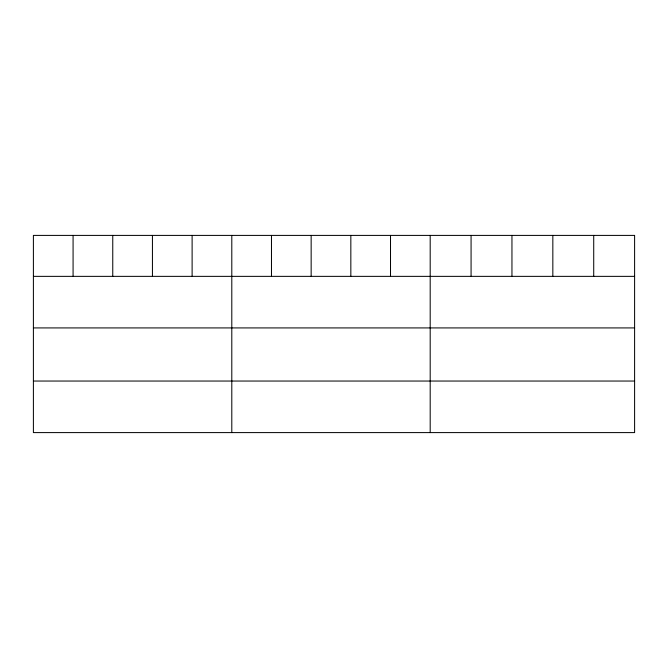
<?xml version="1.0" encoding="UTF-8"?>
<svg xmlns="http://www.w3.org/2000/svg" width="668" height="668" viewBox="0 0 668 668"><rect width="100%" height="100%" fill="white"/><g stroke="black" fill="none" stroke-linecap="round" stroke-linejoin="round"><path stroke-width="1" d="M33.4 276.36L634.6 276.36M33.4 327.921L634.6 327.921M33.4 381.044L634.6 381.044M593.718 235.403L593.718 276.36M552.837 235.403L552.837 276.36M511.955 235.403L511.955 276.36M471.074 235.403L471.074 276.36M430.192 235.403L430.192 432.597M390.513 235.403L390.513 276.36M350.834 235.403L350.834 276.36M311.154 235.403L311.154 276.36M271.475 235.403L271.475 276.36M231.796 235.403L231.796 432.597M192.117 235.403L192.117 276.36M152.438 235.403L152.438 276.36M112.758 235.403L112.758 276.36M73.079 235.403L73.079 276.36M634.6 235.403L33.4 235.403L33.4 432.597L634.6 432.597L634.6 235.403"/></g></svg>
